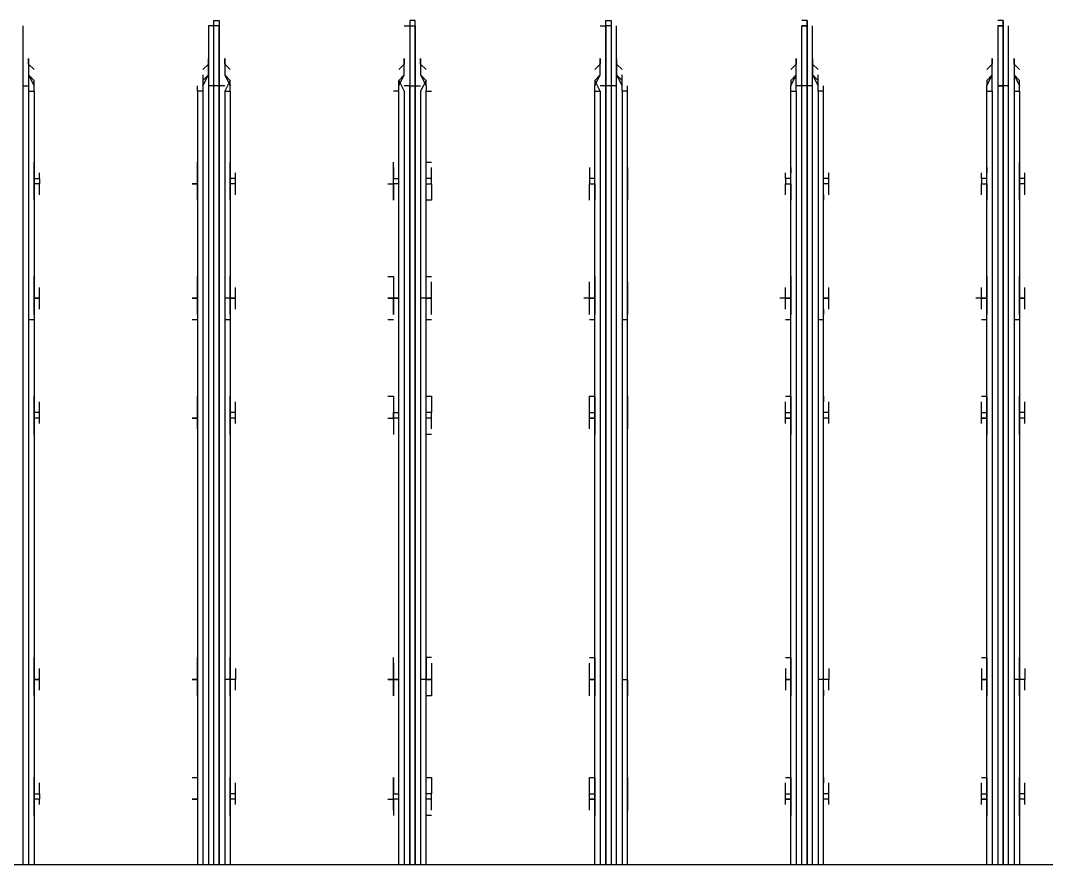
# Model space of a CAD drawing. Header units: metres. Extents: x 531263 to 531754, y 2674954 to 2675327.
# Drawn here: x 531502.8633 to 531503.124, y 2675213.2451 to 2675213.4595 of the extents above; entities that cross this region are included whole.
import ezdxf

# ---------------------------------------------------------------- set-up
doc = ezdxf.new("R2010")
doc.units = ezdxf.units.M
doc.header["$MEASUREMENT"] = 0
doc.layers.add('IDT', color=7, linetype='Continuous')

# ---------------------------------------------------------------- blocks, each defined once
blk = doc.blocks.new('IDT')
at = {"layer": 'IDT', "color": 0, "lineweight": 25}
for p, q in [((15.02116, 14.51376), (14.44023, 14.51376)), ((14.64217, 14.31735), (14.64217, 14.51376)), ((14.64356, 14.31735), (14.64356, 14.51376)), ((14.64494, 14.51376), (14.64494, 14.31597)), ((14.64632, 14.31597), (14.64632, 14.51376)), ((14.64632, 14.51376), (14.64632, 14.31597)), ((14.64771, 14.31597), (14.64771, 14.51376)), ((14.64909, 14.31735), (14.64909, 14.51376)), ((14.65047, 14.51376), (14.65047, 14.31735)), ((14.69197, 14.51376), (14.69197, 14.31735)), ((14.69335, 14.31735), (14.69335, 14.51376)), ((14.69473, 14.51376), (14.69473, 14.31597)), ((14.69612, 14.51376), (14.69612, 14.31597)), ((14.69612, 14.31597), (14.69612, 14.51376)), ((14.6975, 14.51376), (14.6975, 14.31597)), ((14.69888, 14.31735), (14.69888, 14.51376)), ((14.70027, 14.51376), (14.70027, 14.31735)), ((14.74176, 14.51376), (14.74176, 14.31735)), ((14.74314, 14.31735), (14.74314, 14.51376)), ((14.74453, 14.51376), (14.74453, 14.31597)), ((14.74591, 14.31597), (14.74591, 14.51376)), ((14.74729, 14.31597), (14.74729, 14.51376)), ((14.74729, 14.51376), (14.74729, 14.31597)), ((14.74868, 14.31735), (14.74868, 14.51376)), ((14.75006, 14.51376), (14.75006, 14.31735)), ((14.79294, 14.51376), (14.79294, 14.31735)), ((14.79432, 14.31735), (14.79432, 14.51376)), ((14.7957, 14.31597), (14.7957, 14.51376)), ((14.7957, 14.51376), (14.7957, 14.31597)), ((14.79709, 14.31597), (14.79709, 14.51376)), ((14.79709, 14.51376), (14.79709, 14.31597)), ((14.79847, 14.31735), (14.79847, 14.51376)), ((14.79985, 14.51376), (14.79985, 14.31735)), ((14.84273, 14.31735), (14.84273, 14.51376)), ((14.84411, 14.31735), (14.84411, 14.51376)), ((14.8455, 14.31597), (14.8455, 14.51376)), ((14.8455, 14.51376), (14.8455, 14.31597)), ((14.84688, 14.51376), (14.84688, 14.31597)), ((14.84826, 14.31597), (14.84826, 14.51376)), ((14.84965, 14.31735), (14.84965, 14.51376)), ((14.85103, 14.31735), (14.85103, 14.51376)), ((14.89252, 14.31735), (14.89252, 14.51376)), ((14.89391, 14.31735), (14.89391, 14.51376)), ((14.89529, 14.51376), (14.89529, 14.31597)), ((14.64217, 14.50131), (14.64217, 14.49578)), ((14.65047, 14.49716), (14.65047, 14.50131)), ((14.69197, 14.50131), (14.69197, 14.49578)), ((14.70027, 14.49716), (14.70027, 14.50131)), ((14.74176, 14.50131), (14.74176, 14.49578)), ((14.75006, 14.49716), (14.75006, 14.50131)), ((14.79155, 14.50131), (14.79294, 14.50131)), ((14.79294, 14.50131), (14.79294, 14.49578)), ((14.80124, 14.49716), (14.80124, 14.50131)), ((14.84273, 14.50131), (14.84273, 14.49716)), ((14.85103, 14.49716), (14.85103, 14.50131)), ((14.89252, 14.50131), (14.89252, 14.49716)), ((14.64079, 14.49855), (14.64079, 14.49716)), ((14.64217, 14.49993), (14.64217, 14.49855)), ((14.65047, 14.49855), (14.65047, 14.49993)), ((14.65186, 14.49855), (14.65186, 14.49716)), ((14.69058, 14.49855), (14.69058, 14.49716)), ((14.69197, 14.49993), (14.69197, 14.49855)), ((14.70027, 14.49855), (14.70027, 14.49993)), ((14.70165, 14.49855), (14.70165, 14.49716)), ((14.74176, 14.49855), (14.74176, 14.49993)), ((14.74176, 14.49578), (14.74176, 14.49855)), ((14.75144, 14.49993), (14.75144, 14.49855)), ((14.75144, 14.49855), (14.75144, 14.49716)), ((14.79155, 14.49993), (14.79155, 14.49855)), ((14.79155, 14.49855), (14.79155, 14.49716)), ((14.80124, 14.49993), (14.80124, 14.49855)), ((14.80124, 14.49855), (14.80124, 14.49716)), ((14.84135, 14.49855), (14.84135, 14.49716)), ((14.84273, 14.49993), (14.84273, 14.49855)), ((14.85103, 14.49855), (14.85103, 14.49993)), ((14.85103, 14.49716), (14.85103, 14.49855)), ((14.89114, 14.49855), (14.89114, 14.49716)), ((14.89252, 14.49993), (14.89252, 14.49855)), ((14.64079, 14.49716), (14.64217, 14.49716)), ((14.64079, 14.49716), (14.64079, 14.49578)), ((14.64079, 14.49578), (14.64217, 14.49578)), ((14.64079, 14.49578), (14.64079, 14.49301)), ((14.64217, 14.49578), (14.64217, 14.49163)), ((14.65186, 14.49716), (14.65047, 14.49716)), ((14.65047, 14.49578), (14.65047, 14.49716)), ((14.65047, 14.49716), (14.65186, 14.49716)), ((14.65047, 14.49163), (14.65047, 14.49578)), ((14.65186, 14.49578), (14.65047, 14.49578)), ((14.65186, 14.49716), (14.65186, 14.49578)), ((14.65186, 14.49578), (14.65186, 14.49301)), ((14.69058, 14.49716), (14.69197, 14.49716)), ((14.69058, 14.49716), (14.69058, 14.49578)), ((14.69058, 14.49578), (14.69197, 14.49578)), ((14.69058, 14.49578), (14.69058, 14.49301)), ((14.69197, 14.49578), (14.69197, 14.49163)), ((14.70165, 14.49716), (14.70027, 14.49716)), ((14.70027, 14.49578), (14.70027, 14.49716)), ((14.70027, 14.49716), (14.70165, 14.49716)), ((14.70027, 14.49163), (14.70027, 14.49578)), ((14.70165, 14.49578), (14.70027, 14.49578)), ((14.70165, 14.49716), (14.70165, 14.49578)), ((14.70165, 14.49578), (14.70165, 14.49301)), ((14.74176, 14.49578), (14.74176, 14.49163)), ((14.74176, 14.49301), (14.74176, 14.49578)), ((14.75144, 14.49716), (14.75006, 14.49716)), ((14.75006, 14.49578), (14.75006, 14.49716)), ((14.75006, 14.49716), (14.75144, 14.49716)), ((14.75006, 14.49163), (14.75006, 14.49578)), ((14.75144, 14.49578), (14.75006, 14.49578)), ((14.75144, 14.49716), (14.75144, 14.49578)), ((14.75144, 14.49578), (14.75144, 14.49301)), ((14.79155, 14.49716), (14.79294, 14.49716)), ((14.79155, 14.49716), (14.79155, 14.49578)), ((14.79155, 14.49301), (14.79155, 14.49578)), ((14.79155, 14.49578), (14.79294, 14.49578)), ((14.79294, 14.49578), (14.79294, 14.49163)), ((14.79985, 14.49716), (14.80124, 14.49716)), ((14.80124, 14.49578), (14.79985, 14.49578)), ((14.80124, 14.49716), (14.80124, 14.49578)), ((14.80262, 14.49716), (14.80124, 14.49716)), ((14.80124, 14.49716), (14.80124, 14.49578)), ((14.80124, 14.49578), (14.80124, 14.49163)), ((14.80124, 14.49301), (14.80124, 14.49578)), ((14.84135, 14.49716), (14.84273, 14.49716)), ((14.84135, 14.49716), (14.84135, 14.49578)), ((14.84135, 14.49578), (14.84273, 14.49578)), ((14.84135, 14.49578), (14.84135, 14.49301)), ((14.84273, 14.49716), (14.84273, 14.49578)), ((14.84273, 14.49578), (14.84273, 14.49163)), ((14.85103, 14.49578), (14.85103, 14.49716)), ((14.85103, 14.49716), (14.85241, 14.49716)), ((14.85241, 14.49716), (14.85103, 14.49716)), ((14.85103, 14.49578), (14.85103, 14.49716)), ((14.85103, 14.49301), (14.85103, 14.49578)), ((14.85103, 14.49163), (14.85103, 14.49578)), ((14.89114, 14.49716), (14.89252, 14.49716)), ((14.89114, 14.49578), (14.89114, 14.49716)), ((14.89114, 14.49578), (14.89114, 14.49301)), ((14.89252, 14.49578), (14.89114, 14.49578)), ((14.89252, 14.49716), (14.89252, 14.49163)), ((14.64217, 14.49163), (14.64217, 14.49301)), ((14.65047, 14.49163), (14.65047, 14.49301)), ((14.69197, 14.49163), (14.69197, 14.49301)), ((14.70027, 14.49163), (14.70027, 14.49301)), ((14.74176, 14.49163), (14.74176, 14.49301)), ((14.75144, 14.49301), (14.75144, 14.49163)), ((14.79155, 14.49163), (14.79155, 14.49301)), ((14.80124, 14.49163), (14.80124, 14.49301)), ((14.84273, 14.49163), (14.84273, 14.49301)), ((14.85103, 14.49163), (14.85103, 14.49301)), ((14.89252, 14.49163), (14.89252, 14.49301)), ((14.65186, 14.49163), (14.65047, 14.49163)), ((14.70165, 14.49163), (14.70027, 14.49163)), ((14.75144, 14.49163), (14.75006, 14.49163)), ((14.79294, 14.49163), (14.79155, 14.49163)), ((14.85241, 14.49163), (14.85103, 14.49163)), ((14.64079, 14.4695), (14.64079, 14.46673)), ((14.64217, 14.4695), (14.64217, 14.47088)), ((14.64217, 14.47088), (14.64217, 14.46673)), ((14.65047, 14.46673), (14.65047, 14.47088)), ((14.65047, 14.47088), (14.65047, 14.4695)), ((14.65186, 14.46673), (14.65186, 14.4695)), ((14.69058, 14.4695), (14.69058, 14.46673)), ((14.69197, 14.4695), (14.69197, 14.47088)), ((14.69197, 14.47088), (14.69197, 14.46673)), ((14.70027, 14.46673), (14.70027, 14.47088)), ((14.70027, 14.47088), (14.70027, 14.4695)), ((14.70165, 14.46673), (14.70165, 14.4695)), ((14.74176, 14.4695), (14.74176, 14.47088)), ((14.74176, 14.47088), (14.74176, 14.46673)), ((14.74176, 14.46673), (14.74176, 14.4695)), ((14.75006, 14.46673), (14.75006, 14.47088)), ((14.75144, 14.47088), (14.75144, 14.4695)), ((14.75144, 14.4695), (14.75144, 14.46673)), ((14.79155, 14.4695), (14.79155, 14.47088)), ((14.79155, 14.47088), (14.79294, 14.47088)), ((14.79155, 14.46673), (14.79155, 14.4695)), ((14.79294, 14.47088), (14.79294, 14.46673)), ((14.80124, 14.46673), (14.80124, 14.47088)), ((14.80124, 14.47088), (14.80124, 14.4695)), ((14.80124, 14.4695), (14.80124, 14.46673)), ((14.84135, 14.4695), (14.84135, 14.46673)), ((14.84273, 14.4695), (14.84273, 14.47088)), ((14.84273, 14.47088), (14.84273, 14.46673)), ((14.85103, 14.46673), (14.85103, 14.47088)), ((14.85103, 14.47088), (14.85103, 14.4695)), ((14.85103, 14.4695), (14.85103, 14.46673)), ((14.89114, 14.4695), (14.89114, 14.46673)), ((14.89252, 14.4695), (14.89252, 14.47088)), ((14.89252, 14.47088), (14.89252, 14.46673)), ((14.64079, 14.46673), (14.64217, 14.46673)), ((14.64079, 14.46397), (14.64079, 14.46673)), ((14.64079, 14.46673), (14.64217, 14.46673)), ((14.64217, 14.46673), (14.64217, 14.4612)), ((14.64217, 14.46673), (14.64356, 14.46673)), ((14.65186, 14.46673), (14.65047, 14.46673)), ((14.65047, 14.46673), (14.65186, 14.46673)), ((14.65186, 14.46673), (14.65047, 14.46673)), ((14.65047, 14.4612), (14.65047, 14.46673)), ((14.65047, 14.46673), (14.65186, 14.46673)), ((14.65186, 14.46397), (14.65186, 14.46673)), ((14.69058, 14.46673), (14.69197, 14.46673)), ((14.69058, 14.46397), (14.69058, 14.46673)), ((14.69058, 14.46673), (14.69197, 14.46673)), ((14.69197, 14.46673), (14.69197, 14.4612)), ((14.69197, 14.46673), (14.69335, 14.46673)), ((14.70165, 14.46673), (14.70027, 14.46673)), ((14.70027, 14.46673), (14.70165, 14.46673)), ((14.70165, 14.46673), (14.70027, 14.46673)), ((14.70027, 14.4612), (14.70027, 14.46673)), ((14.70027, 14.46673), (14.70165, 14.46673)), ((14.70165, 14.46397), (14.70165, 14.46673)), ((14.74314, 14.46673), (14.74176, 14.46673)), ((14.74176, 14.46673), (14.74176, 14.4612)), ((14.74176, 14.46673), (14.74176, 14.46397)), ((14.75006, 14.4612), (14.75006, 14.46673)), ((14.75006, 14.46673), (14.75144, 14.46673)), ((14.75144, 14.46673), (14.75006, 14.46673)), ((14.75006, 14.46673), (14.75144, 14.46673)), ((14.75144, 14.46673), (14.75006, 14.46673)), ((14.75144, 14.46673), (14.75144, 14.46397)), ((14.79155, 14.46397), (14.79155, 14.46673)), ((14.79155, 14.46673), (14.79294, 14.46673)), ((14.79294, 14.46673), (14.79155, 14.46673)), ((14.79294, 14.46673), (14.79432, 14.46673)), ((14.79294, 14.4612), (14.79294, 14.46673)), ((14.80124, 14.46673), (14.79985, 14.46673)), ((14.79985, 14.46673), (14.80124, 14.46673)), ((14.80124, 14.46397), (14.80124, 14.46673)), ((14.80124, 14.46673), (14.80262, 14.46673)), ((14.80262, 14.46673), (14.80124, 14.46673)), ((14.80124, 14.46673), (14.80124, 14.4612)), ((14.84135, 14.46673), (14.84273, 14.46673)), ((14.84135, 14.46397), (14.84135, 14.46673)), ((14.84135, 14.46673), (14.84273, 14.46673)), ((14.84273, 14.46673), (14.84273, 14.4612)), ((14.84273, 14.46673), (14.84411, 14.46673)), ((14.85241, 14.46673), (14.85103, 14.46673)), ((14.85103, 14.46673), (14.85241, 14.46673)), ((14.85241, 14.46673), (14.85103, 14.46673)), ((14.85103, 14.46673), (14.85103, 14.4612)), ((14.85103, 14.46397), (14.85103, 14.46673)), ((14.89114, 14.46673), (14.89252, 14.46673)), ((14.89252, 14.46673), (14.89114, 14.46673)), ((14.89114, 14.46673), (14.89114, 14.46397)), ((14.89252, 14.46673), (14.89252, 14.4612)), ((14.64217, 14.46397), (14.64217, 14.46258)), ((14.65047, 14.46258), (14.65047, 14.46397)), ((14.69197, 14.46397), (14.69197, 14.46258)), ((14.70027, 14.46258), (14.70027, 14.46397)), ((14.74176, 14.46397), (14.74176, 14.46258)), ((14.75144, 14.46397), (14.75144, 14.46258)), ((14.79155, 14.46258), (14.79155, 14.46397)), ((14.80124, 14.46258), (14.80124, 14.46397)), ((14.84273, 14.46397), (14.84273, 14.46258)), ((14.85103, 14.46258), (14.85103, 14.46397)), ((14.89252, 14.46397), (14.89252, 14.46258)), ((14.65186, 14.4612), (14.65047, 14.4612)), ((14.70165, 14.4612), (14.70027, 14.4612)), ((14.75144, 14.4612), (14.75006, 14.4612)), ((14.79155, 14.4612), (14.79294, 14.4612)), ((14.64217, 14.40449), (14.64217, 14.40034)), ((14.65047, 14.40034), (14.65047, 14.40449)), ((14.69197, 14.40449), (14.69197, 14.40034)), ((14.70027, 14.40034), (14.70027, 14.40449)), ((14.74176, 14.40449), (14.74176, 14.40034)), ((14.75006, 14.40034), (14.75006, 14.40449)), ((14.79155, 14.40449), (14.79294, 14.40449)), ((14.79294, 14.40449), (14.79294, 14.40034)), ((14.80124, 14.40034), (14.80124, 14.40449)), ((14.84273, 14.40449), (14.84273, 14.40034)), ((14.85103, 14.40034), (14.85103, 14.40449)), ((14.89252, 14.40449), (14.89252, 14.40034)), ((14.64079, 14.40172), (14.64079, 14.40034)), ((14.64217, 14.40311), (14.64217, 14.40172)), ((14.65047, 14.40172), (14.65047, 14.40311)), ((14.65186, 14.40172), (14.65186, 14.40034)), ((14.69058, 14.40172), (14.69058, 14.40034)), ((14.69197, 14.40311), (14.69197, 14.40172)), ((14.70027, 14.40172), (14.70027, 14.40311)), ((14.70165, 14.40172), (14.70165, 14.40034)), ((14.74176, 14.40172), (14.74176, 14.40311)), ((14.74176, 14.39896), (14.74176, 14.40172)), ((14.75144, 14.40311), (14.75144, 14.40172)), ((14.75144, 14.40172), (14.75144, 14.40034)), ((14.79155, 14.40311), (14.79155, 14.40172)), ((14.79155, 14.40172), (14.79155, 14.40034)), ((14.80124, 14.40172), (14.80124, 14.40311)), ((14.80124, 14.40034), (14.80124, 14.40172)), ((14.84135, 14.40172), (14.84135, 14.40034)), ((14.84273, 14.40311), (14.84273, 14.40172)), ((14.85103, 14.40311), (14.85103, 14.40172)), ((14.85103, 14.40172), (14.85103, 14.40034)), ((14.89114, 14.40172), (14.89114, 14.40034)), ((14.89252, 14.40311), (14.89252, 14.40172)), ((14.64079, 14.40034), (14.64217, 14.40034)), ((14.64079, 14.40034), (14.64079, 14.39896)), ((14.64079, 14.39896), (14.64217, 14.39896)), ((14.64079, 14.39896), (14.64079, 14.39619)), ((14.64217, 14.40034), (14.64217, 14.39481)), ((14.65186, 14.40034), (14.65047, 14.40034)), ((14.65047, 14.39896), (14.65047, 14.40034)), ((14.65047, 14.40034), (14.65186, 14.40034)), ((14.65047, 14.39481), (14.65047, 14.39896)), ((14.65186, 14.39896), (14.65047, 14.39896)), ((14.65186, 14.40034), (14.65186, 14.39896)), ((14.65186, 14.39896), (14.65186, 14.39619)), ((14.69058, 14.40034), (14.69197, 14.40034)), ((14.69058, 14.40034), (14.69058, 14.39896)), ((14.69058, 14.39896), (14.69197, 14.39896)), ((14.69058, 14.39896), (14.69058, 14.39619)), ((14.69197, 14.40034), (14.69197, 14.39481)), ((14.70165, 14.40034), (14.70027, 14.40034)), ((14.70027, 14.39896), (14.70027, 14.40034)), ((14.70027, 14.40034), (14.70165, 14.40034)), ((14.70027, 14.39481), (14.70027, 14.39896)), ((14.70165, 14.39896), (14.70027, 14.39896)), ((14.70165, 14.40034), (14.70165, 14.39896)), ((14.70165, 14.39896), (14.70165, 14.39619)), ((14.74176, 14.40034), (14.74176, 14.39481)), ((14.74176, 14.39619), (14.74176, 14.39896)), ((14.75144, 14.40034), (14.75006, 14.40034)), ((14.75006, 14.39896), (14.75006, 14.40034)), ((14.75006, 14.40034), (14.75144, 14.40034)), ((14.75006, 14.39481), (14.75006, 14.39896)), ((14.75144, 14.39896), (14.75006, 14.39896)), ((14.75144, 14.40034), (14.75144, 14.39896)), ((14.75144, 14.39896), (14.75144, 14.39619)), ((14.79155, 14.40034), (14.79294, 14.40034)), ((14.79155, 14.40034), (14.79155, 14.39896)), ((14.79155, 14.39619), (14.79155, 14.39896)), ((14.79155, 14.39896), (14.79294, 14.39896)), ((14.79294, 14.40034), (14.79294, 14.39896)), ((14.79294, 14.39896), (14.79294, 14.39481)), ((14.79985, 14.40034), (14.80124, 14.40034)), ((14.80124, 14.39896), (14.79985, 14.39896)), ((14.80262, 14.40034), (14.80124, 14.40034)), ((14.80124, 14.40034), (14.80124, 14.39896)), ((14.80124, 14.39896), (14.80124, 14.40034)), ((14.80124, 14.39481), (14.80124, 14.39896)), ((14.80124, 14.39619), (14.80124, 14.39896)), ((14.84135, 14.40034), (14.84273, 14.40034)), ((14.84135, 14.40034), (14.84135, 14.39896)), ((14.84135, 14.39896), (14.84273, 14.39896)), ((14.84135, 14.39896), (14.84135, 14.39619)), ((14.84273, 14.40034), (14.84273, 14.39896)), ((14.84273, 14.39896), (14.84273, 14.39481)), ((14.85103, 14.40034), (14.85103, 14.39481)), ((14.85103, 14.39896), (14.85103, 14.40034)), ((14.85103, 14.40034), (14.85241, 14.40034)), ((14.85241, 14.40034), (14.85103, 14.40034)), ((14.85103, 14.39619), (14.85103, 14.39896)), ((14.89114, 14.40034), (14.89252, 14.40034)), ((14.89114, 14.40034), (14.89114, 14.39896)), ((14.89114, 14.39896), (14.89252, 14.39896)), ((14.89114, 14.39896), (14.89114, 14.39619)), ((14.89252, 14.40034), (14.89252, 14.39896)), ((14.89252, 14.39896), (14.89252, 14.39481)), ((14.64217, 14.39481), (14.64217, 14.39619)), ((14.65047, 14.39481), (14.65047, 14.39619)), ((14.69197, 14.39481), (14.69197, 14.39619)), ((14.70027, 14.39481), (14.70027, 14.39619)), ((14.74176, 14.39481), (14.74176, 14.39619)), ((14.75144, 14.39619), (14.75144, 14.39481)), ((14.79155, 14.39481), (14.79155, 14.39619)), ((14.80124, 14.39481), (14.80124, 14.39619)), ((14.84273, 14.39481), (14.84273, 14.39619)), ((14.85103, 14.39481), (14.85103, 14.39619)), ((14.89252, 14.39481), (14.89252, 14.39619)), ((14.65186, 14.39481), (14.65047, 14.39481)), ((14.70165, 14.39481), (14.70027, 14.39481)), ((14.75144, 14.39481), (14.75006, 14.39481)), ((14.79294, 14.39481), (14.79155, 14.39481)), ((14.80262, 14.39481), (14.80124, 14.39481)), ((14.64217, 14.37544), (14.64356, 14.37544)), ((14.65047, 14.37544), (14.65186, 14.37544)), ((14.69197, 14.37544), (14.69335, 14.37544)), ((14.70027, 14.37544), (14.70165, 14.37544)), ((14.74176, 14.37544), (14.74314, 14.37544)), ((14.75006, 14.37544), (14.75144, 14.37544)), ((14.79155, 14.37544), (14.79294, 14.37544)), ((14.80124, 14.37544), (14.80262, 14.37544)), ((14.84273, 14.37544), (14.84411, 14.37544)), ((14.85103, 14.37544), (14.85241, 14.37544)), ((14.89252, 14.37544), (14.89391, 14.37544)), ((14.64217, 14.37268), (14.64217, 14.37406)), ((14.64217, 14.37406), (14.64217, 14.36991)), ((14.65047, 14.36991), (14.65047, 14.37406)), ((14.65047, 14.37406), (14.65047, 14.37268)), ((14.69197, 14.37268), (14.69197, 14.37406)), ((14.69197, 14.37406), (14.69197, 14.36991)), ((14.70027, 14.36991), (14.70027, 14.37406)), ((14.70027, 14.37406), (14.70027, 14.37268)), ((14.74176, 14.37268), (14.74176, 14.37406)), ((14.74176, 14.37406), (14.74176, 14.36991)), ((14.75006, 14.36991), (14.75006, 14.37406)), ((14.75144, 14.37406), (14.75144, 14.37268)), ((14.79155, 14.37406), (14.79155, 14.37268)), ((14.79294, 14.37406), (14.79294, 14.36991)), ((14.80124, 14.36991), (14.80124, 14.37406)), ((14.80124, 14.37406), (14.80124, 14.37268)), ((14.84273, 14.37268), (14.84273, 14.37406)), ((14.84273, 14.37406), (14.84273, 14.36991)), ((14.85103, 14.36991), (14.85103, 14.37406)), ((14.85103, 14.37406), (14.85103, 14.37268)), ((14.89252, 14.37268), (14.89252, 14.37406)), ((14.89252, 14.37406), (14.89252, 14.36991)), ((14.64079, 14.37268), (14.64079, 14.36991)), ((14.65186, 14.37268), (14.65186, 14.36991)), ((14.69058, 14.37268), (14.69058, 14.36991)), ((14.70165, 14.37268), (14.70165, 14.36991)), ((14.74176, 14.36991), (14.74176, 14.37268)), ((14.75144, 14.37268), (14.75144, 14.36991)), ((14.79155, 14.37268), (14.79155, 14.36991)), ((14.80124, 14.37268), (14.80124, 14.36991)), ((14.84135, 14.37268), (14.84135, 14.36991)), ((14.85103, 14.37268), (14.85103, 14.36991)), ((14.89114, 14.37268), (14.89114, 14.36991)), ((14.64079, 14.36991), (14.64217, 14.36991)), ((14.64217, 14.36991), (14.64079, 14.36991)), ((14.64079, 14.36991), (14.64079, 14.36715)), ((14.64217, 14.36991), (14.64217, 14.36438)), ((14.65047, 14.36438), (14.65047, 14.36991)), ((14.65047, 14.36991), (14.65186, 14.36991)), ((14.65186, 14.36991), (14.65047, 14.36991)), ((14.65186, 14.36991), (14.65047, 14.36991)), ((14.65047, 14.36991), (14.65186, 14.36991)), ((14.65186, 14.36991), (14.65186, 14.36715)), ((14.65186, 14.36991), (14.65324, 14.36991)), ((14.69058, 14.36991), (14.69197, 14.36991)), ((14.69197, 14.36991), (14.69058, 14.36991)), ((14.69058, 14.36991), (14.69058, 14.36715)), ((14.69197, 14.36991), (14.69197, 14.36438)), ((14.70027, 14.36438), (14.70027, 14.36991)), ((14.70027, 14.36991), (14.70165, 14.36991)), ((14.70165, 14.36991), (14.70027, 14.36991)), ((14.70165, 14.36991), (14.70027, 14.36991)), ((14.70027, 14.36991), (14.70165, 14.36991)), ((14.70165, 14.36991), (14.70165, 14.36715)), ((14.70165, 14.36991), (14.70303, 14.36991)), ((14.74176, 14.36715), (14.74176, 14.36991)), ((14.74176, 14.36991), (14.74176, 14.36438)), ((14.75006, 14.36438), (14.75006, 14.36991)), ((14.75006, 14.36991), (14.75144, 14.36991)), ((14.75144, 14.36991), (14.75006, 14.36991)), ((14.75144, 14.36991), (14.75006, 14.36991)), ((14.75006, 14.36991), (14.75144, 14.36991)), ((14.75144, 14.36991), (14.75144, 14.36715)), ((14.75144, 14.36991), (14.75283, 14.36991)), ((14.79155, 14.36991), (14.79294, 14.36991)), ((14.79294, 14.36991), (14.79155, 14.36991)), ((14.79155, 14.36991), (14.79155, 14.36715)), ((14.79294, 14.36991), (14.79294, 14.36438)), ((14.79294, 14.36991), (14.79432, 14.36991)), ((14.80124, 14.36991), (14.79985, 14.36991)), ((14.79985, 14.36991), (14.80124, 14.36991)), ((14.80124, 14.36438), (14.80124, 14.36991)), ((14.80124, 14.36991), (14.80262, 14.36991)), ((14.80262, 14.36991), (14.80124, 14.36991)), ((14.80124, 14.36991), (14.80262, 14.36991)), ((14.80124, 14.36715), (14.80124, 14.36991)), ((14.84135, 14.36991), (14.84273, 14.36991)), ((14.84273, 14.36991), (14.84135, 14.36991)), ((14.84135, 14.36991), (14.84135, 14.36715)), ((14.84273, 14.36991), (14.84411, 14.36991)), ((14.84273, 14.36991), (14.84273, 14.36438)), ((14.85241, 14.36991), (14.85103, 14.36991)), ((14.85103, 14.36991), (14.85241, 14.36991)), ((14.85241, 14.36991), (14.85103, 14.36991)), ((14.85103, 14.36991), (14.85103, 14.36438)), ((14.85103, 14.36715), (14.85103, 14.36991)), ((14.89114, 14.36991), (14.89252, 14.36991)), ((14.89252, 14.36991), (14.89114, 14.36991)), ((14.89114, 14.36991), (14.89114, 14.36715)), ((14.89252, 14.36991), (14.89252, 14.36438)), ((14.64217, 14.36715), (14.64217, 14.36576)), ((14.65047, 14.36576), (14.65047, 14.36715)), ((14.69197, 14.36715), (14.69197, 14.36576)), ((14.70027, 14.36576), (14.70027, 14.36715)), ((14.74176, 14.36576), (14.74176, 14.36715)), ((14.75144, 14.36715), (14.75144, 14.36576)), ((14.79155, 14.36715), (14.79155, 14.36576)), ((14.80124, 14.36576), (14.80124, 14.36715)), ((14.84273, 14.36715), (14.84273, 14.36576)), ((14.85103, 14.36576), (14.85103, 14.36715)), ((14.89252, 14.36715), (14.89252, 14.36576)), ((14.79294, 14.36438), (14.79155, 14.36438)), ((14.80262, 14.36438), (14.80124, 14.36438)), ((14.64217, 14.34363), (14.64217, 14.34502)), ((14.64217, 14.34502), (14.64217, 14.33948)), ((14.65047, 14.34087), (14.65047, 14.34502)), ((14.65047, 14.34502), (14.65047, 14.34363)), ((14.69197, 14.34363), (14.69197, 14.34502)), ((14.69197, 14.34502), (14.69197, 14.33948)), ((14.70027, 14.34087), (14.70027, 14.34502)), ((14.70027, 14.34502), (14.70027, 14.34363)), ((14.74176, 14.34363), (14.74176, 14.34502)), ((14.74176, 14.34502), (14.74176, 14.33948)), ((14.75006, 14.34087), (14.75006, 14.34502)), ((14.75144, 14.34502), (14.75144, 14.34363)), ((14.79155, 14.34363), (14.79155, 14.34502)), ((14.79155, 14.34502), (14.79294, 14.34502)), ((14.79294, 14.34502), (14.79294, 14.34087)), ((14.80124, 14.34087), (14.80124, 14.34502)), ((14.80124, 14.34502), (14.80124, 14.34363)), ((14.84273, 14.34363), (14.84273, 14.34502)), ((14.84273, 14.34502), (14.84273, 14.34087)), ((14.85103, 14.34502), (14.85103, 14.34363)), ((14.85103, 14.34087), (14.85103, 14.34502)), ((14.89252, 14.34363), (14.89252, 14.34502)), ((14.89252, 14.34502), (14.89252, 14.34087)), ((14.64079, 14.34363), (14.64079, 14.34087)), ((14.65186, 14.34363), (14.65186, 14.34087)), ((14.69058, 14.34363), (14.69058, 14.34087)), ((14.70165, 14.34363), (14.70165, 14.34087)), ((14.74176, 14.33948), (14.74176, 14.34363)), ((14.75144, 14.34363), (14.75144, 14.34087)), ((14.79155, 14.34087), (14.79155, 14.34363)), ((14.80124, 14.34363), (14.80124, 14.34087)), ((14.84135, 14.34363), (14.84135, 14.34087)), ((14.85103, 14.34363), (14.85103, 14.34087)), ((14.89114, 14.34363), (14.89114, 14.34087)), ((14.64079, 14.34087), (14.64217, 14.34087)), ((14.64079, 14.34087), (14.64079, 14.33948)), ((14.64079, 14.33948), (14.64217, 14.33948)), ((14.64079, 14.33948), (14.64079, 14.3381)), ((14.64217, 14.33948), (14.64217, 14.33533)), ((14.65186, 14.34087), (14.65047, 14.34087)), ((14.65186, 14.34087), (14.65047, 14.34087)), ((14.65047, 14.34087), (14.65047, 14.33533)), ((14.65047, 14.33948), (14.65186, 14.33948)), ((14.65186, 14.33948), (14.65186, 14.34087)), ((14.65186, 14.33948), (14.65186, 14.3381)), ((14.69058, 14.34087), (14.69197, 14.34087)), ((14.69058, 14.34087), (14.69058, 14.33948)), ((14.69058, 14.33948), (14.69197, 14.33948)), ((14.69058, 14.33948), (14.69058, 14.3381)), ((14.69197, 14.33948), (14.69197, 14.33533)), ((14.70165, 14.34087), (14.70027, 14.34087)), ((14.70165, 14.34087), (14.70027, 14.34087)), ((14.70027, 14.34087), (14.70027, 14.33533)), ((14.70027, 14.33948), (14.70165, 14.33948)), ((14.70165, 14.33948), (14.70165, 14.34087)), ((14.70165, 14.33948), (14.70165, 14.3381)), ((14.74176, 14.3381), (14.74176, 14.33948)), ((14.74176, 14.33948), (14.74176, 14.33533)), ((14.75144, 14.34087), (14.75006, 14.34087)), ((14.75144, 14.34087), (14.75006, 14.34087)), ((14.75006, 14.34087), (14.75006, 14.33533)), ((14.75006, 14.33948), (14.75144, 14.33948)), ((14.75144, 14.33948), (14.75144, 14.34087)), ((14.75144, 14.3381), (14.75144, 14.33948)), ((14.79294, 14.34087), (14.79155, 14.34087)), ((14.79155, 14.34087), (14.79155, 14.33948)), ((14.79155, 14.33948), (14.79294, 14.33948)), ((14.79155, 14.33948), (14.79155, 14.3381)), ((14.79294, 14.34087), (14.79294, 14.33948)), ((14.79294, 14.33948), (14.79294, 14.33533)), ((14.79985, 14.34087), (14.80124, 14.34087)), ((14.80124, 14.33948), (14.79985, 14.33948)), ((14.80124, 14.34087), (14.80124, 14.33948)), ((14.80262, 14.34087), (14.80124, 14.34087)), ((14.80124, 14.34087), (14.80124, 14.33948)), ((14.80124, 14.33948), (14.80124, 14.33533)), ((14.80124, 14.3381), (14.80124, 14.33948)), ((14.84135, 14.34087), (14.84273, 14.34087)), ((14.84135, 14.34087), (14.84135, 14.33948)), ((14.84135, 14.33948), (14.84273, 14.33948)), ((14.84135, 14.33948), (14.84135, 14.3381)), ((14.84273, 14.34087), (14.84273, 14.33948)), ((14.84273, 14.33948), (14.84273, 14.33533)), ((14.85103, 14.34087), (14.85241, 14.34087)), ((14.85241, 14.34087), (14.85103, 14.34087)), ((14.85103, 14.33948), (14.85103, 14.34087)), ((14.85103, 14.34087), (14.85103, 14.33948)), ((14.85103, 14.3381), (14.85103, 14.33948)), ((14.85103, 14.33948), (14.85103, 14.33533)), ((14.89114, 14.34087), (14.89252, 14.34087)), ((14.89114, 14.33948), (14.89114, 14.34087)), ((14.89114, 14.33948), (14.89114, 14.3381)), ((14.89252, 14.33948), (14.89114, 14.33948)), ((14.89252, 14.34087), (14.89252, 14.33533)), ((14.64217, 14.3381), (14.64217, 14.33672)), ((14.65047, 14.33672), (14.65047, 14.3381)), ((14.69197, 14.3381), (14.69197, 14.33672)), ((14.70027, 14.33672), (14.70027, 14.3381)), ((14.74176, 14.33672), (14.74176, 14.3381)), ((14.75144, 14.33672), (14.75144, 14.3381)), ((14.79155, 14.3381), (14.79155, 14.33672)), ((14.80124, 14.33672), (14.80124, 14.3381)), ((14.84273, 14.3381), (14.84273, 14.33672)), ((14.85103, 14.33672), (14.85103, 14.3381)), ((14.89252, 14.3381), (14.89252, 14.33672)), ((14.79294, 14.33533), (14.79155, 14.33533)), ((14.64356, 14.31735), (14.64217, 14.31735)), ((14.64217, 14.31735), (14.64217, 14.31597)), ((14.64356, 14.3132), (14.64217, 14.31597)), ((14.64217, 14.31597), (14.64217, 14.31459)), ((14.64356, 14.3132), (14.64356, 14.31735)), ((14.64494, 14.31597), (14.64632, 14.31597)), ((14.64494, 14.31597), (14.64494, 14.30075)), ((14.64771, 14.31597), (14.64632, 14.31597)), ((14.64632, 14.31597), (14.64771, 14.31597)), ((14.64632, 14.31597), (14.64632, 14.29937)), ((14.64632, 14.29937), (14.64632, 14.31597)), ((14.64771, 14.30075), (14.64771, 14.31597)), ((14.65047, 14.31735), (14.64909, 14.31735)), ((14.64909, 14.31735), (14.64909, 14.3132)), ((14.65047, 14.31597), (14.64909, 14.3132)), ((14.65047, 14.31735), (14.65047, 14.31597)), ((14.65047, 14.31459), (14.65047, 14.31597)), ((14.69197, 14.31735), (14.69335, 14.31735)), ((14.69197, 14.31735), (14.69197, 14.31597)), ((14.69335, 14.31735), (14.69335, 14.3132)), ((14.69473, 14.3132), (14.69335, 14.31597)), ((14.69335, 14.31597), (14.69335, 14.31459)), ((14.69473, 14.31597), (14.69612, 14.31597)), ((14.69473, 14.31597), (14.69473, 14.30075)), ((14.69612, 14.31597), (14.6975, 14.31597)), ((14.69612, 14.31597), (14.69612, 14.29937)), ((14.69612, 14.29937), (14.69612, 14.31597)), ((14.6975, 14.31597), (14.69888, 14.31597)), ((14.6975, 14.31597), (14.6975, 14.30075)), ((14.70027, 14.31735), (14.69888, 14.31735)), ((14.69888, 14.31735), (14.69888, 14.3132)), ((14.70027, 14.31597), (14.69888, 14.3132)), ((14.70027, 14.31735), (14.70027, 14.31597)), ((14.70027, 14.31459), (14.70027, 14.31597)), ((14.74176, 14.31735), (14.74314, 14.31735)), ((14.74176, 14.31735), (14.74176, 14.31597)), ((14.74314, 14.31735), (14.74314, 14.3132)), ((14.74453, 14.3132), (14.74314, 14.31597)), ((14.74314, 14.31597), (14.74314, 14.31459)), ((14.74453, 14.31597), (14.74591, 14.31597)), ((14.74453, 14.31597), (14.74453, 14.30075)), ((14.74591, 14.31597), (14.74729, 14.31597)), ((14.74591, 14.29937), (14.74591, 14.31597)), ((14.74729, 14.30075), (14.74729, 14.31597)), ((14.74729, 14.31597), (14.74868, 14.31597)), ((14.74729, 14.31597), (14.74729, 14.29937)), ((14.75006, 14.31735), (14.74868, 14.31735)), ((14.74868, 14.31735), (14.75006, 14.31459)), ((14.75006, 14.31597), (14.74868, 14.3132)), ((14.75006, 14.31735), (14.75006, 14.31597)), ((14.75006, 14.31459), (14.75006, 14.31597)), ((14.79294, 14.31735), (14.79155, 14.31735)), ((14.79294, 14.31597), (14.79294, 14.31735)), ((14.79294, 14.31459), (14.79432, 14.31735)), ((14.79432, 14.3132), (14.79294, 14.31597)), ((14.79294, 14.31597), (14.79294, 14.31459)), ((14.7957, 14.31597), (14.79432, 14.31597)), ((14.7957, 14.30075), (14.7957, 14.31597)), ((14.79709, 14.31597), (14.7957, 14.31597)), ((14.7957, 14.31597), (14.7957, 14.29937)), ((14.79709, 14.30075), (14.79709, 14.31597)), ((14.79709, 14.31597), (14.79847, 14.31597)), ((14.79709, 14.29937), (14.79709, 14.31597)), ((14.79985, 14.31459), (14.79847, 14.31735)), ((14.79985, 14.31597), (14.79847, 14.3132)), ((14.79985, 14.31735), (14.79985, 14.31597)), ((14.79985, 14.31735), (14.80124, 14.31735)), ((14.79985, 14.31597), (14.79985, 14.31459)), ((14.84273, 14.31459), (14.84411, 14.31735)), ((14.84411, 14.31735), (14.84273, 14.31735)), ((14.84273, 14.31735), (14.84273, 14.31597)), ((14.84411, 14.3132), (14.84273, 14.31597)), ((14.84273, 14.31597), (14.84273, 14.31459)), ((14.84411, 14.31597), (14.8455, 14.31597)), ((14.8455, 14.31597), (14.84688, 14.31597)), ((14.8455, 14.29937), (14.8455, 14.31597)), ((14.8455, 14.31597), (14.8455, 14.30075)), ((14.84688, 14.31597), (14.84826, 14.31597)), ((14.84688, 14.31597), (14.84688, 14.29937)), ((14.84965, 14.31597), (14.84826, 14.3132)), ((14.84826, 14.30075), (14.84826, 14.31597)), ((14.84965, 14.3132), (14.84965, 14.31735)), ((14.84965, 14.31735), (14.85103, 14.31735)), ((14.84965, 14.31459), (14.84965, 14.31597)), ((14.85103, 14.31735), (14.85103, 14.31597)), ((14.89391, 14.31735), (14.89252, 14.31735)), ((14.89252, 14.31735), (14.89252, 14.31597)), ((14.89391, 14.3132), (14.89252, 14.31597)), ((14.89252, 14.31597), (14.89252, 14.31459)), ((14.89391, 14.3132), (14.89391, 14.31735)), ((14.89529, 14.31597), (14.89391, 14.31597)), ((14.89529, 14.31597), (14.89529, 14.30075)), ((14.64217, 14.31459), (14.64356, 14.3132)), ((14.64356, 14.30905), (14.64356, 14.3132)), ((14.64909, 14.3132), (14.65047, 14.31459)), ((14.64909, 14.3132), (14.64909, 14.30905)), ((14.69335, 14.31459), (14.69473, 14.3132)), ((14.69473, 14.30905), (14.69473, 14.3132)), ((14.69888, 14.3132), (14.70027, 14.31459)), ((14.69888, 14.3132), (14.69888, 14.30905)), ((14.74314, 14.31459), (14.74453, 14.3132)), ((14.74453, 14.30905), (14.74453, 14.3132)), ((14.75006, 14.31459), (14.74868, 14.3132)), ((14.74868, 14.3132), (14.75006, 14.31459)), ((14.74868, 14.3132), (14.74868, 14.30905)), ((14.79294, 14.31459), (14.79432, 14.3132)), ((14.79432, 14.3132), (14.79294, 14.31459)), ((14.79432, 14.30905), (14.79432, 14.3132)), ((14.79985, 14.31459), (14.79847, 14.3132)), ((14.79847, 14.3132), (14.79985, 14.31459)), ((14.79847, 14.3132), (14.79847, 14.30905)), ((14.84273, 14.31459), (14.84411, 14.3132)), ((14.84411, 14.3132), (14.84273, 14.31459)), ((14.84411, 14.30905), (14.84411, 14.3132)), ((14.84826, 14.3132), (14.84965, 14.31459)), ((14.84826, 14.3132), (14.84826, 14.30905)), ((14.89252, 14.31459), (14.89391, 14.3132)), ((14.89391, 14.30905), (14.89391, 14.3132)), ((14.64217, 14.31182), (14.64356, 14.31044)), ((14.64356, 14.31044), (14.64356, 14.30905)), ((14.64909, 14.31044), (14.65047, 14.31182)), ((14.64909, 14.30905), (14.64909, 14.31044)), ((14.69335, 14.31182), (14.69473, 14.31044)), ((14.69473, 14.31044), (14.69473, 14.30905)), ((14.69888, 14.31044), (14.70027, 14.31182)), ((14.69888, 14.30905), (14.69888, 14.31044)), ((14.74314, 14.31182), (14.74453, 14.31044)), ((14.74453, 14.31044), (14.74453, 14.30905)), ((14.74868, 14.31044), (14.75006, 14.31182)), ((14.74868, 14.30905), (14.74868, 14.31044)), ((14.79294, 14.31182), (14.79432, 14.31044)), ((14.79432, 14.31044), (14.79432, 14.30905)), ((14.79847, 14.31044), (14.79985, 14.31182)), ((14.79847, 14.30905), (14.79847, 14.31044)), ((14.84273, 14.31182), (14.84411, 14.31044)), ((14.84411, 14.31044), (14.84411, 14.30905)), ((14.84826, 14.31044), (14.84965, 14.31182)), ((14.84826, 14.30905), (14.84826, 14.31044)), ((14.89252, 14.31182), (14.89391, 14.31044)), ((14.89391, 14.31044), (14.89391, 14.30905)), ((14.64771, 14.30075), (14.64632, 14.30075)), ((14.64632, 14.30075), (14.64771, 14.30075)), ((14.6975, 14.30075), (14.69612, 14.30075)), ((14.69612, 14.30075), (14.6975, 14.30075)), ((14.74591, 14.30075), (14.74729, 14.30075)), ((14.74868, 14.30075), (14.74729, 14.30075)), ((14.79709, 14.30075), (14.7957, 14.30075)), ((14.79847, 14.30075), (14.79709, 14.30075)), ((14.8455, 14.30075), (14.84688, 14.30075)), ((14.84688, 14.30075), (14.84826, 14.30075)), ((14.64632, 14.29937), (14.64771, 14.29937)), ((14.69612, 14.29937), (14.6975, 14.29937)), ((14.74729, 14.29937), (14.74591, 14.29937)), ((14.7957, 14.29937), (14.79709, 14.29937)), ((14.84688, 14.29937), (14.8455, 14.29937))]:
    blk.add_line(p, q, dxfattribs=at)

msp = doc.modelspace()

# ---------------------------------------------------------------- block references
at = {"layer": 'IDT', "color": 8, "rotation": 180}
msp.add_blockref('IDT', (531517.75928, 2675227.75885), dxfattribs=at)

doc.saveas('drawing.dxf')
